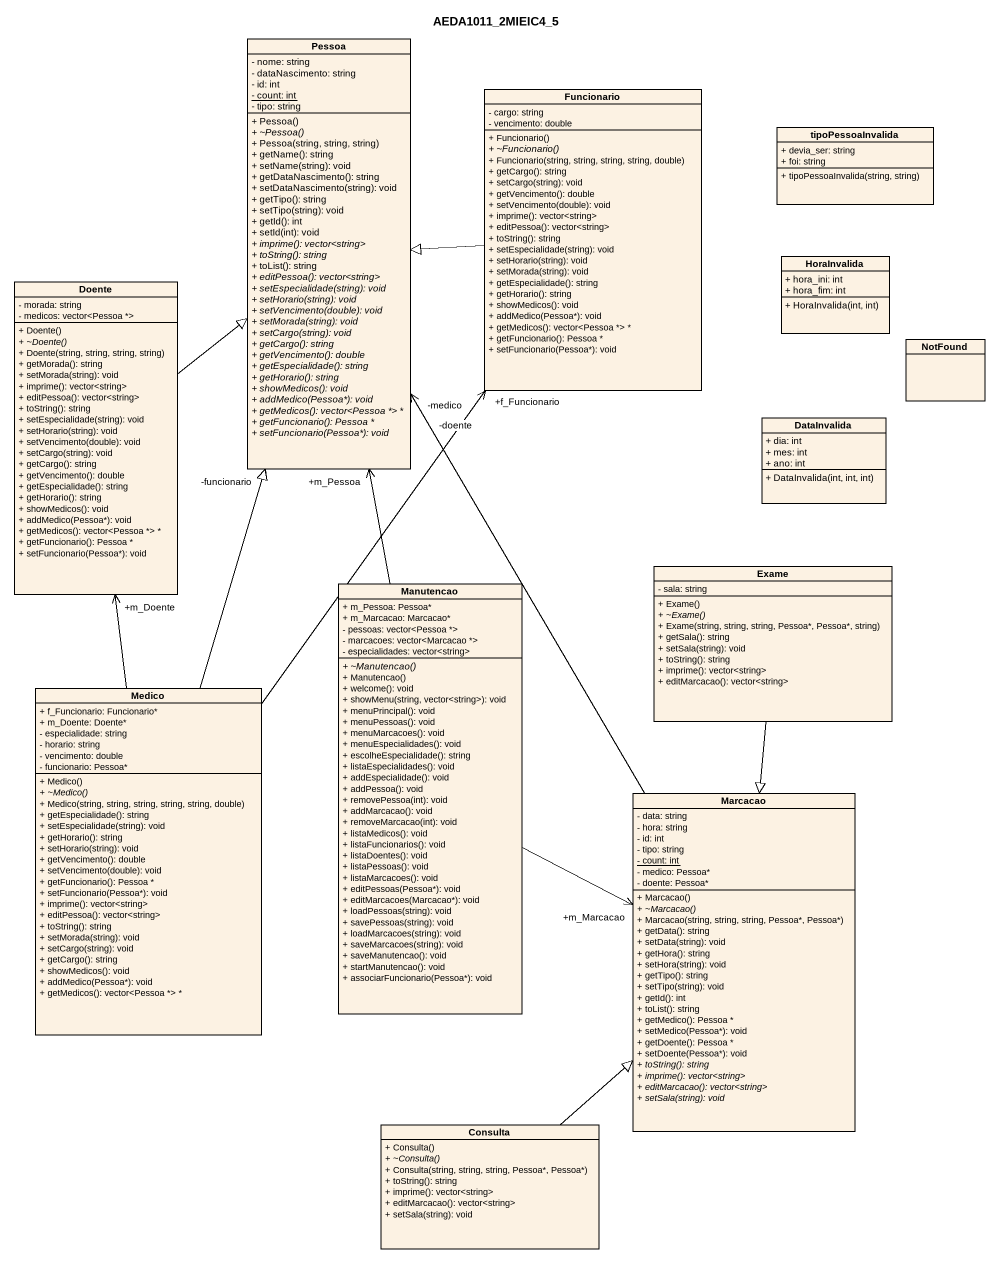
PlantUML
@startuml
title AEDA1011_2MIEIC4_5
hide circle
hide empty members
skinparam classAttributeIconSize 0
class Pessoa {
  - nome: string
  - dataNascimento: string
  - id: int
  {static} - count: int
  - tipo: string
  + Pessoa()
  {abstract} + ~Pessoa()
  + Pessoa(string, string, string)
  + getName(): string
  + setName(string): void
  + getDataNascimento(): string
  + setDataNascimento(string): void
  + getTipo(): string
  + setTipo(string): void
  + getId(): int
  + setId(int): void
  {abstract} + imprime(): vector<string>
  {abstract} + toString(): string
  + toList(): string
  {abstract} + editPessoa(): vector<string>
  {abstract} + setEspecialidade(string): void
  {abstract} + setHorario(string): void
  {abstract} + setVencimento(double): void
  {abstract} + setMorada(string): void
  {abstract} + setCargo(string): void
  {abstract} + getCargo(): string
  {abstract} + getVencimento(): double
  {abstract} + getEspecialidade(): string
  {abstract} + getHorario(): string
  {abstract} + showMedicos(): void
  {abstract} + addMedico(Pessoa*): void
  {abstract} + getMedicos(): vector<Pessoa *> *
  {abstract} + getFuncionario(): Pessoa *
  {abstract} + setFuncionario(Pessoa*): void
}
class Funcionario {
  - cargo: string
  - vencimento: double
  + Funcionario()
  {abstract} + ~Funcionario()
  + Funcionario(string, string, string, string, double)
  + getCargo(): string
  + setCargo(string): void
  + getVencimento(): double
  + setVencimento(double): void
  + imprime(): vector<string>
  + editPessoa(): vector<string>
  + toString(): string
  + setEspecialidade(string): void
  + setHorario(string): void
  + setMorada(string): void
  + getEspecialidade(): string
  + getHorario(): string
  + showMedicos(): void
  + addMedico(Pessoa*): void
  + getMedicos(): vector<Pessoa *> *
  + getFuncionario(): Pessoa *
  + setFuncionario(Pessoa*): void
}
class tipoPessoaInvalida {
  + devia_ser: string
  + foi: string
  + tipoPessoaInvalida(string, string)
}
class HoraInvalida {
  + hora_ini: int
  + hora_fim: int
  + HoraInvalida(int, int)
}
class Doente {
  - morada: string
  - medicos: vector<Pessoa *>
  + Doente()
  {abstract} + ~Doente()
  + Doente(string, string, string, string)
  + getMorada(): string
  + setMorada(string): void
  + imprime(): vector<string>
  + editPessoa(): vector<string>
  + toString(): string
  + setEspecialidade(string): void
  + setHorario(string): void
  + setVencimento(double): void
  + setCargo(string): void
  + getCargo(): string
  + getVencimento(): double
  + getEspecialidade(): string
  + getHorario(): string
  + showMedicos(): void
  + addMedico(Pessoa*): void
  + getMedicos(): vector<Pessoa *> *
  + getFuncionario(): Pessoa *
  + setFuncionario(Pessoa*): void
}
class NotFound
class DataInvalida {
  + dia: int
  + mes: int
  + ano: int
  + DataInvalida(int, int, int)
}
class Manutencao {
  + m_Pessoa: Pessoa*
  + m_Marcacao: Marcacao*
  - pessoas: vector<Pessoa *>
  - marcacoes: vector<Marcacao *>
  - especialidades: vector<string>
  {abstract} + ~Manutencao()
  + Manutencao()
  + welcome(): void
  + showMenu(string, vector<string>): void
  + menuPrincipal(): void
  + menuPessoas(): void
  + menuMarcacoes(): void
  + menuEspecialidades(): void
  + escolheEspecialidade(): string
  + listaEspecialidades(): void
  + addEspecialidade(): void
  + addPessoa(): void
  + removePessoa(int): void
  + addMarcacao(): void
  + removeMarcacao(int): void
  + listaMedicos(): void
  + listaFuncionarios(): void
  + listaDoentes(): void
  + listaPessoas(): void
  + listaMarcacoes(): void
  + editPessoas(Pessoa*): void
  + editMarcacoes(Marcacao*): void
  + loadPessoas(string): void
  + savePessoas(string): void
  + loadMarcacoes(string): void
  + saveMarcacoes(string): void
  + saveManutencao(): void
  + startManutencao(): void
  + associarFuncionario(Pessoa*): void
}
class Exame {
  - sala: string
  + Exame()
  {abstract} + ~Exame()
  + Exame(string, string, string, Pessoa*, Pessoa*, string)
  + getSala(): string
  + setSala(string): void
  + toString(): string
  + imprime(): vector<string>
  + editMarcacao(): vector<string>
}
class Medico {
  + f_Funcionario: Funcionario*
  + m_Doente: Doente*
  - especialidade: string
  - horario: string
  - vencimento: double
  - funcionario: Pessoa*
  + Medico()
  {abstract} + ~Medico()
  + Medico(string, string, string, string, string, double)
  + getEspecialidade(): string
  + setEspecialidade(string): void
  + getHorario(): string
  + setHorario(string): void
  + getVencimento(): double
  + setVencimento(double): void
  + getFuncionario(): Pessoa *
  + setFuncionario(Pessoa*): void
  + imprime(): vector<string>
  + editPessoa(): vector<string>
  + toString(): string
  + setMorada(string): void
  + setCargo(string): void
  + getCargo(): string
  + showMedicos(): void
  + addMedico(Pessoa*): void
  + getMedicos(): vector<Pessoa *> *
}
class Marcacao {
  - data: string
  - hora: string
  - id: int
  - tipo: string
  {static} - count: int
  - medico: Pessoa*
  - doente: Pessoa*
  + Marcacao()
  {abstract} + ~Marcacao()
  + Marcacao(string, string, string, Pessoa*, Pessoa*)
  + getData(): string
  + setData(string): void
  + getHora(): string
  + setHora(string): void
  + getTipo(): string
  + setTipo(string): void
  + getId(): int
  + toList(): string
  + getMedico(): Pessoa *
  + setMedico(Pessoa*): void
  + getDoente(): Pessoa *
  + setDoente(Pessoa*): void
  {abstract} + toString(): string
  {abstract} + imprime(): vector<string>
  {abstract} + editMarcacao(): vector<string>
  {abstract} + setSala(string): void
}
class Consulta {
  + Consulta()
  {abstract} + ~Consulta()
  + Consulta(string, string, string, Pessoa*, Pessoa*)
  + toString(): string
  + imprime(): vector<string>
  + editMarcacao(): vector<string>
  + setSala(string): void
}
Funcionario -left-|> Pessoa
Doente -up-|> Pessoa
Manutencao -up-> "+m_Pessoa" Pessoa
Manutencao -right-> "+m_Marcacao" Marcacao
Exame --|> Marcacao
Medico -up-> "-funcionario" Pessoa
Medico -up-|> Pessoa
Medico -up-> "+f_Funcionario" Funcionario
Medico -up-> "+m_Doente" Doente
Marcacao -up-> "-medico" Pessoa
Marcacao -up-> "-doente" Pessoa
Consulta -up-|> Marcacao
@enduml
